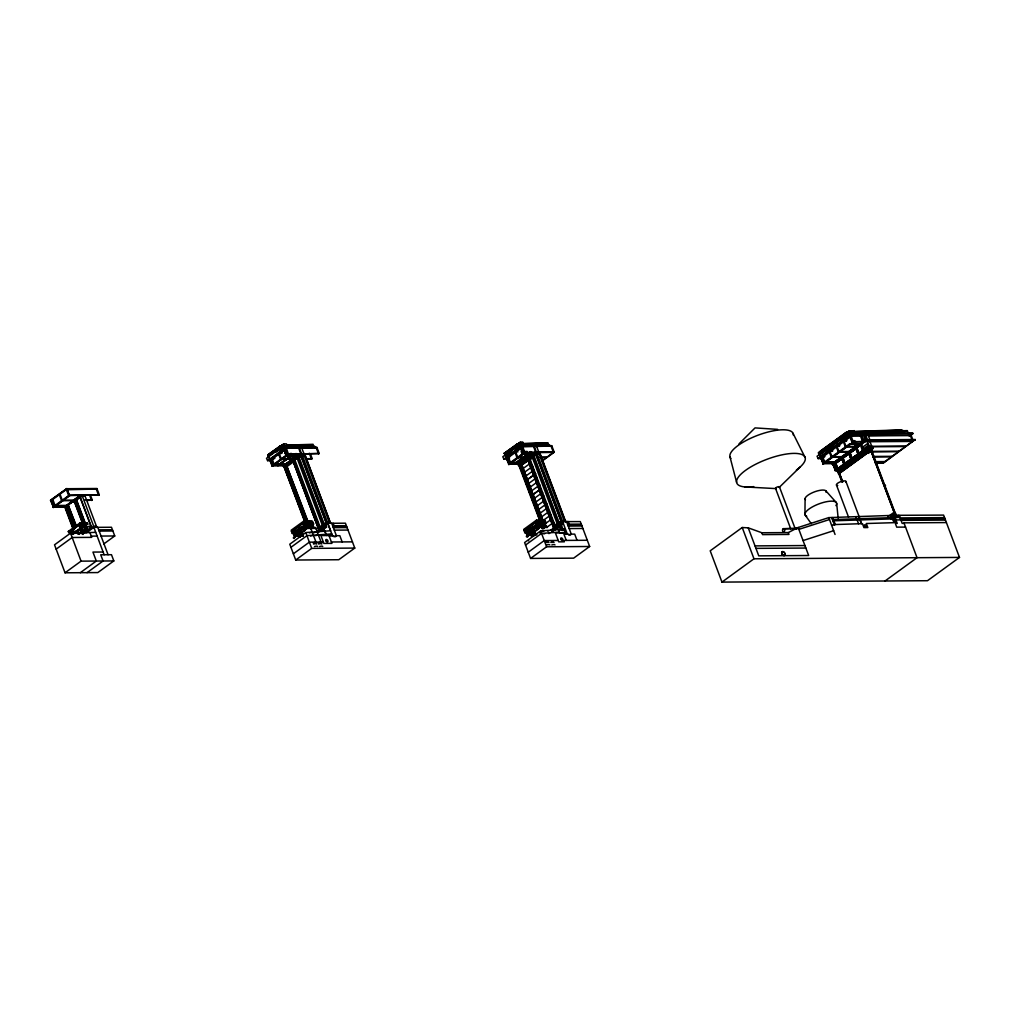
<?xml version="1.0" encoding="UTF-8"?>
<svg xmlns="http://www.w3.org/2000/svg" width="1010" height="1010" viewBox="0 0 1010 1010"><rect width="100%" height="100%" fill="white"/><g stroke="black" fill="none" stroke-linecap="round" stroke-linejoin="round"><path stroke-width="1.5" d="M804.945 514.178L805.096 498.587M89.183 529.328L90.319 528.912L89.271 526.096L78.742 533.722M268.786 457.492L267.801 454.891L280.275 445.852L282.497 445.852M281.121 448.743L280.25 445.827M295.728 533.343L296.65 532.472L295.842 533.053L299.755 532.447L298.909 530.212L296.688 530.225M297.129 534.341L297.887 532.459L296.321 534.921L297.129 534.341L296.523 532.762M306.396 525.566L307.318 524.708L306.522 525.288M307.002 527.157L308.568 524.695L307.76 525.276M559.098 525.478L561.409 525.023L563.391 530.301M819.287 455.699L818.39 452.707L845.092 433.315L847.377 433.29M867.211 447.291L835.144 470.71L867.199 447.266L869.458 447.102L837.113 470.786L840.636 470.761L837 470.496L837.479 471.784L869.496 448.49L873.019 448.465L872.539 447.165L869.017 447.19L837 470.496M539.012 527.472L539.794 526.955L537.673 521.173L523.988 530.502L536.79 521.185L545.4 521.122L546.246 523.369L545.362 523.369L544.529 521.135M533.406 535.224L535.313 534.795M528.381 535.199L528.811 534.656M738.966 443.908L755.038 427.899L777.599 429.364M800.248 466.91L779.164 487.464A2.108 0.669 -20.6 0 0 778.634 486.668A2.108 0.669 -20.6 0 0 775.895 487.742A2.108 0.669 -20.6 0 0 776.261 488.6M50.55 500.354L66.875 488.587L69.589 495.796L53.58 507.449L50.5 500.24L66.875 488.587M50.753 500.909L66.761 489.257L97.124 489.055L66.458 489.749L68.655 495.594L99.321 494.9L96.91 488.499L66.559 488.714M66.458 489.749L67.127 489.257M53.214 507.449L69.513 495.582M83.527 532.788L87.807 529.833L76.129 498.776L65.044 506.679L73.541 529.265M74.235 529.404L65.688 506.666L79.979 496.44L91.733 527.7L84.474 532.813M65.688 506.666L81.936 495.014L94.044 527.22L86.469 532.75M73.667 502.235L82.29 495.96L85.029 495.948M87.1 500.543L92.276 500.026L90.622 495.645M68.276 531.437L79.841 523.028L87.365 522.978L87.794 524.102L76.23 532.51L68.693 532.56L68.276 531.437L75.813 531.386L87.365 522.978M68.693 532.56L80.257 524.152L87.794 524.102M73.869 533.835L72.77 530.932L71.899 530.932L71.091 531.512L72.19 534.416M82.378 534.404L79.096 525.692L79.904 525.112L80.775 525.099L83.514 532.358M72.77 530.932L71.975 531.512L73.073 534.416M80.775 525.099L79.096 525.692M95.634 532.358L70.536 533.166L54.527 544.819L65.044 572.796L97.819 572.569L113.827 560.929L111.491 554.705L100.722 554.78L103.07 560.992L87.062 572.645M56.156 549.15L72.164 537.497L91.733 537.37L89.915 532.535M83.136 532.788L85.799 531.134M83.35 533.103L89.221 528.912M74.121 500.076L85.774 531.31L87.289 530.477L75.245 499.42L87.289 530.477M84.449 533.091L93.69 526.273L96.43 526.26M103.664 544.037L114.749 535.969L111.479 527.258L93.867 527.371L104.156 554.755M65.044 572.796L81.052 561.143L113.827 560.929M80.308 572.695L96.316 561.042L92.945 552.079L103.033 552.015M267.827 454.929L282.636 444.652L286.815 455.75L272.094 466.102L267.789 454.74M267.915 455.005L283.709 443.87L286.449 443.857L287.964 447.884M276.248 452.063L281.247 448.44M280.048 449.841L282.522 448.061L283.558 450.801L270.024 460.623L267.587 460.661L266.501 458.287L280.022 448.453L281.108 450.813L283.558 450.801M267.587 460.661L285.956 447.455L316.875 447.253L319.223 453.503L287.635 454.197L285.439 448.352L317.026 447.657L285.224 447.91L283.709 443.87M286.108 447.859L270.099 459.512L273.192 459.487M284.138 450.675L286.689 448.819M291.107 455.611L285.641 455.649L272.296 465.358L277.775 465.32L291.107 455.611L277.775 465.32M287.635 454.197L319.223 453.503M272.094 466.102L286.322 455.75L282.143 444.652M277.901 465.812L291.89 455.611L297.887 456.04L285.641 455.649M283.722 465.749L297.71 455.573M284.138 465.762L295.198 457.732L295.93 458.666L295.577 457.719L294.756 457.732L295.324 459.234L284.29 467.264L305.411 522.246M300.311 454.399L326.697 523.988L300.538 454.399L284.542 465.749L272.473 465.825M306.649 522.17L308.782 527.851L307.04 527.902L283.595 465.762L296.94 456.053L297.319 457.063L296.561 456.053L283.229 465.762L283.608 466.784L301.611 453.616L332.467 535.729M297.319 457.063L283.608 466.784M284.176 465.749L284.53 466.696L295.551 458.666M297.862 456.886L301.674 454.109L299.478 448.251M295.93 458.666L284.53 466.696M284.353 467.428L301.965 454.563L304.704 454.55M284.997 468.021L293.91 461.545M297.394 459.095L302.318 455.51L305.058 455.497L301.649 456.002L326.735 522.751L330.156 522.246L327.417 522.258L322.48 525.844M306.863 459.146L312.178 458.628L310.537 454.235M312.406 521.943L311.976 520.819L304.035 520.882L291.221 530.199L291.65 531.323L304.452 521.993M284.605 467.289L306.005 524.228L292.307 533.558L291.473 531.323L304.275 521.993L312.885 521.943L313.731 524.177L308.189 527.573M291.473 531.323L305.159 521.993M305.449 523.054L309.578 522.448L310.423 524.682L307.406 525.276M297.634 529.316L301.283 526.765M292.307 533.558L306.005 524.228M296.889 531.285L305.045 525.351M297.054 531.285L305.197 525.351M297.71 531.083L304.995 525.907M308.378 523.319L309.982 522.157L312.532 528.419L314.022 528.407M295.627 533.053L299.755 532.447M306.295 525.288L310.423 524.682M296.902 532.75L295.412 532.762L296.713 536.209M307.57 524.985L308.441 527.283M300.361 530.414L305.02 527.031M300.753 530.414L305.411 527.031M300.084 531.26L309.401 524.48M299.061 533.318C300.753 531.563 297.458 533.482 299.654 534.896L300.45 534.315L299.856 532.737M309.729 525.553C311.433 523.799 308.126 525.718 310.322 527.132L311.118 526.551L310.524 524.973M294.756 536.79L298.127 535.653M305.424 529.025L308.782 527.851M309.578 526.134L311.067 526.122M311.219 524.935L312.658 524.947M301.207 532.661L305.866 529.265M307.621 524.947L306.08 524.998L307.431 528.407M300.93 533.495L304.414 530.957M299.844 536.764L303.215 535.616M311.736 522.145L313.87 527.813L310.512 528.987L308.909 524.733M305.777 532.56L289.769 544.213L295.703 560.02L338.767 559.729L354.775 548.077L345.42 523.193L327.644 523.306L330.611 530.768L305.777 532.56L311.711 548.367L354.775 548.077M290.93 547.319L306.939 535.666L331.76 533.899M319.185 527.498L325.056 523.243L326.318 526.601L318.301 532.207M316.799 531.096L327.77 523.205M322.72 526.892L327.795 523.281M316.698 531.942L319.248 530.086M316.761 532.106L319.728 530.25L293.19 460.787L319.299 530.25M316.951 532.194L324.374 526.879L326.306 526.589L324.374 526.879L317.279 532.169M318.087 532.093L325.27 526.866L298.518 455.687M323.604 528.71L320.688 529.644L322.72 529.354L323.339 530.995L324.223 530.351L323.604 528.71L321.609 529.063M321.862 530.452L326.798 526.866M293.367 553.796L309.376 542.143L323.351 542.054M295.703 560.02L311.711 548.367M504.242 453.301L516.703 444.261L517.688 446.849M504.268 453.338L519.077 443.062L523.243 454.159L509.015 464.512L505.997 457.795L522.397 445.865L551.75 445.675L554.225 452.24L541.903 461.191M504.356 453.414L520.137 442.279L522.877 442.266L524.392 446.294M504.937 453.667L520.238 442.531L522.978 442.506M504.836 454.715L517.297 445.65M504.861 454.816L520.592 443.478L523.332 443.453M506.452 455.106L512.739 450.422M514.57 449.059L520.945 444.425L523.685 444.4M506.338 455.295L511.439 451.495M516.35 448.301L518.824 446.521M516.754 448.263L517.107 448.768M516.198 449.084L521.299 445.372L524.038 445.347M517.385 449.223L516.312 446.912L502.791 456.747L503.864 459.07L517.385 449.21L519.834 449.21L518.812 446.521M516.565 450.056L522.031 446.092L537.8 446.029M506.49 457.795L520.226 447.443M506.54 457.921L522.549 446.269M519.834 449.21L506.3 459.032L503.864 459.07M520.567 449.084L523.117 447.228M522.069 454.058L508.737 463.767L514.153 463.729L527.485 454.02L522.069 454.058L532.75 454.462L528.394 454.02L515.226 464.196L528.621 454.487M520.137 442.279L521.665 446.357L551.902 446.066L521.867 446.761L524.064 452.606L554.099 451.924L541.789 460.876M508.522 464.512L522.751 454.159L518.584 443.062M514.267 464.221L527.662 454.5M532.573 453.982L518.395 464.171L539.757 520.668M519.771 465.118L519.052 464.171L530.035 456.141L530.805 457.088L529.543 456.154L530.124 457.656M519.052 464.171L530.073 456.141M535.186 452.821L561.573 522.397L535.414 452.821L519.405 464.171L508.914 464.234M531.727 454.462L532.119 455.485L531.361 454.475L518.016 464.183L518.395 465.193L536.487 452.038M532.119 455.485L518.395 465.193M519.405 465.118L530.427 457.088M531.462 456.23L536.55 452.518M530.805 457.088L519.077 465.673L529.732 458.313L555.841 527.75M519.153 465.837L528.003 459.222L554.591 528.672L528.47 459.209L527.46 459.26L554.136 529.215L527.839 459.247M529.455 458.363L536.84 452.985L539.58 452.96M528.748 459.967L519.86 466.443L528.76 459.967M531.045 458.414L537.194 453.932L539.933 453.907L536.525 454.424L561.611 521.173L564.35 521.147L539.264 454.399M529.442 460.143L534.328 456.596M521.185 469.902L531.348 462.555M522.587 473.639L532.75 466.292M524.001 477.376L534.151 470.029M526.803 484.838L536.954 477.49M528.205 488.575L538.368 481.227M529.606 492.312L539.769 484.952M541.145 488.663L531.008 496.036L541.171 488.688M532.422 499.773L542.572 492.425M533.823 503.51L543.973 496.15M535.224 507.235L545.375 499.887M536.626 510.972L546.789 503.624M538.027 514.709L548.19 507.361M544.92 521.122L544.491 520.011L536.55 520.062L523.736 529.379L524.821 532.737L538.519 523.42M539.428 518.446L549.591 511.085M524.165 530.502L536.966 521.185L536.55 520.062M537.257 522.852L538.873 522.524L538.709 523.597L537.257 522.852L538.873 522.524M537.964 522.233L542.092 521.627L542.938 523.862L542.143 524.455L541.297 522.208L539.075 522.221M530.313 528.495L532.636 526.803M524.821 532.737L537.636 523.42L539.858 523.395L541.171 526.879L539.277 526.955L538.835 528.142M526.576 530.629L526.854 531.374L529.177 531.159L530.477 534.606M537.535 523.609L539.151 523.268M527.649 531.197L529 534.656L530.49 534.644L528.508 529.164M536.676 524.632L538.204 524.594M526.854 531.374L528.482 531.045L528.192 530.288M529.404 530.465L537.56 524.531M543.367 520.327L550.993 514.822M529.568 530.465L537.711 524.531M527.485 532.396L525.995 532.396L527.346 535.818M530.237 530.301L537.509 525.086M540.905 522.536L544.276 521.362M529.202 529.404L531.424 529.391L532.27 531.639L528.142 532.245L531.879 533.318L532.674 532.724L533.873 535.805L532.434 535.78L530.692 531.525M538.81 524.468L542.938 523.862M531.083 530.591L532.699 530.263L532.535 531.336L531.083 530.591L532.699 530.263M541.751 522.827L543.367 522.498L543.203 523.571L541.751 522.827L543.367 522.498M532.876 529.606L537.535 526.21M533.267 529.606L537.926 526.21M528.571 533.381L529.366 532.8L533.103 533.873L529.808 533.747M531.361 531.336L534.277 531.121L535.578 534.606L534.038 534.618L531.828 529.101L533.596 529.126L535.452 534.063L532.093 535.237M533.76 529.593L537.257 527.056M540.034 525.036L539.239 525.617L542.976 526.69L543.784 526.109L540.034 525.036L538.772 521.652M542.029 523.571L543.658 523.243M531.134 532.333L532.623 532.32M537.673 527.498L541.019 526.286L539.163 521.362L537.408 521.375L539.618 526.879M529.24 532.232L532.27 531.639M528.987 534.618L527.308 535.881L525.137 530.301M535.805 522.536L537.976 528.116L539.668 526.854M544.895 523.395L543.405 523.407M533.722 531.841L538.38 528.457M540.06 524.834L543.355 524.96L544.541 528.041L543.052 528.053L541.802 524.569M544.769 524.064L552.394 518.559M533.444 532.687L538.103 529.29M541.827 524.985L542.761 527.472L546.107 526.248M532.396 535.856L534.075 534.58M543.064 528.091L546.259 526.841L544.251 521.324M565.65 532.927L564.249 529.202L540.615 530.906L524.607 542.547L530.578 558.429L573.642 558.151L589.651 546.498L580.295 521.602L562.646 521.627L550.387 530.439M547.445 526.866L553.796 522.284M525.553 545.047L541.562 533.394L559.351 532.106M554.225 525.73L559.01 522.258M554.061 525.92L559.931 521.652L561.194 525.023L552.975 530.97M557.356 524.266L562.292 520.68L565.032 520.668L561.333 523.344M557.722 525.288L562.671 521.703M551.561 530.528L554.048 528.508M551.548 530.742L555.172 528.129M551.826 530.629L559.174 525.314L561.194 525.023M551.952 530.78L563.05 522.726M552.18 531.033L560.146 525.288L532.75 452.43M552.268 531.096L560.462 525.124L562.431 530.351M553.215 530.982L563.391 523.597M557.974 527.977L560.436 526.185M528.243 552.217L544.251 540.565L558.227 540.464M530.578 558.429L546.587 546.789L589.651 546.498M820.17 451.217L846.86 431.8L854.384 431.586M818.605 452.897L848.45 431.535L852.617 442.632L823.276 463.994L818.605 452.897L849.334 430.891L852.074 430.866L853.589 434.906L850.849 434.919L849.334 430.891M819.198 453.149L849.435 431.144L852.175 431.118M845.774 434.78L819.097 454.197M819.552 454.096L849.789 432.091L852.528 432.065M819.905 455.043L826.205 450.447M840.067 440.373L826.9 450.132L831.987 446.445M845.963 436.282L840.888 439.981L850.142 433.025L852.882 433.012M847.264 435.663L849.801 433.833L850.824 436.572L820.575 458.565L818.138 458.603L817.052 456.23L847.302 434.224L848.375 436.598L850.824 436.572M847.983 435.815L850.496 433.972L912.825 433.227L909.151 435.992M848.375 436.572L818.138 458.591L852.629 433.631L820.789 457.404L823.882 457.378M849.675 443.832L861.568 444.223L864.08 450.927L862.616 450.927L859.901 443.769L849.675 443.832L822.986 463.249L833.225 463.186L835.927 470.344M865.292 434.022L867.502 439.868L865.57 441.269L852.415 441.837L866.302 441.749M822.784 463.994L852.617 442.632M895.403 517.385L894.62 515.315L828.768 517.612L798.153 527.51L788.28 532.573L761.856 532.75L748.233 527.851L742.224 527.51L710.207 550.816L721.961 582.101L927.483 580.712L959.5 557.419L943.592 515.1L894.62 515.315L890.921 518.004M865.254 439.88L863.335 441.282L861.139 435.436L863.058 434.035L865.254 439.88L915.199 439.539L883.295 463.161L875.481 463.211M833.035 463.653L833.78 464.625L858.677 446.508L858.311 445.536L832.657 463.653L835.144 470.256L837.404 470.344M833.01 463.666L857.944 445.536L858.677 446.508M833.401 463.653L860.091 444.236M859.207 444.248L859.573 445.208L858.841 444.248L832.164 463.666L832.53 464.638L866.757 439.868M832.53 464.638L859.573 445.208M833.401 464.625L858.311 446.508M861.075 444.539L864.901 441.761M857.566 445.536L858.121 447.001L833.212 465.13L856.72 448.301L858.639 453.427M861.833 447.733L868.007 443.251M862.502 449.475L868.663 444.993M835.144 470.256L859.194 453.351L856.695 447.683L858.828 453.351M835.182 470.572L837.442 470.395L869.244 446.496L871.781 446.47M837.29 470.041L869.307 446.736M838.956 470.483L841.406 468.678M850.041 462.416L852.49 460.61M861.113 454.349L863.575 452.543M868.512 448.97L870.961 447.165M839.992 474.018L838.616 474.018L837.77 471.784L869.787 448.478L870.633 450.725L872.009 450.712L871.163 448.478M849.877 463.287L852.339 461.494M860.962 455.22L863.424 453.427M868.347 449.841L872.047 447.152L869.294 439.855M868.84 449.854L872.539 447.165M868.701 450.271L872.653 447.468L869.13 447.493M890.959 516.628L894.734 513.938L870.683 449.98L838.59 473.273L841.949 481.997M842.34 481.997L838.982 473.273L873.019 448.465M839.449 473.273L842.731 481.997L839.373 473.273L871.466 449.968L895.517 513.926L891.742 516.615M838.616 474.018L870.633 450.725M868.31 453.402L872.009 450.712M868.726 435.865L910.401 435.588L913.002 433.694M875.367 462.896L883.182 462.845L915.199 439.539M721.961 582.101L753.978 558.795L959.5 557.419M795.691 529.303L798.153 527.51L808.669 555.513L758.762 555.853L748.233 527.851M887.676 516.931L893.837 512.449L895.201 512.436L896.236 515.176L892.537 517.865M891.35 516.628L895.125 513.938L871.075 449.968M891.173 517.877L894.86 515.188L896.236 515.176M890.732 518.622L894.431 515.933M891.161 518.622L894.229 515.933M892.6 518.269L895.062 516.476L898.584 516.451L898.142 515.289M885.025 581.002L917.042 557.697L903.95 522.852L946.408 522.574M533.545 535.199L532.737 535.805M539.226 527.308L540.855 526.955M528.558 534.745L527.725 535.868M528.735 535.073L527.371 531.55M544.377 527.334L545.943 526.917M528.722 534.934L530.225 534.808M544.605 527.005L543.405 527.738L543.923 528.104M539.542 527.674L537.661 527.46M798.847 529.379L829.488 519.531M803.064 540.577L833.679 530.679M528.684 535.805L527.965 533.507M899.809 517.044L894.986 517.423L899.948 517.423M559.729 532.851L558.416 529.619L559.628 532.851L565.423 532.32M286.689 445.132L313.037 444.286L314.009 446.862L287.395 447.039M285.855 445.359L312.33 444.804L285.969 445.65M286.676 445.751L294.453 445.574M851.001 431.535L901.375 429.894L901.728 430.853M853.829 431.788L902.624 430.209L903.369 432.192M851.948 432.419L907.308 430.613L908.558 433.947M852.49 432.709L906.424 431.27L852.591 433.012M523.117 443.541L547.938 442.746L548.885 445.284L523.837 445.448M522.296 443.769L547.218 443.264L522.41 444.059M866.479 432.772L872.779 432.57M897.966 431.75L903.874 431.661M530.856 443.908L543.292 443.579M832.455 519.582L892.133 517.65M832.922 520.832L892.562 518.887M834.323 524.569L862.464 523.647L863.903 527.586L867.83 527.561L866.264 523.521L894.014 522.675L891.388 515.655M539.087 527.662L541.019 526.286L539.277 526.336M783.52 528.659L798.43 528.369M783.646 528.76L797.786 528.482M854.018 430.588L854.952 433.075M912.851 433.303L851.998 433.681L852.705 435.55M862.616 435.424L850.887 435.499L853.084 441.345M866.327 435.398L911.07 435.095L913.28 440.941L868.524 441.244M850.218 435.992L862.553 435.903M915.312 439.855L870.001 440.171L867.691 433.997M846.936 440.6L843.842 440.625L846.039 446.47L856.846 446.407M846.254 441.092L843.173 441.117L845.37 446.963L857.717 446.887M852.427 441.054L855.52 441.029M869.383 441.724L912.598 441.433L910.401 435.588M286.55 446.534L314.729 446.344L315.423 448.213M517.827 444.854L515.643 444.968M522.978 444.943L549.604 444.766M280.793 447.241L268.407 456.305M285.603 447.72L302.823 447.607M839.891 445.726L836.798 445.751L838.994 451.596L849.801 451.533M839.209 446.218L836.128 446.243L838.325 452.089L849.132 452.013M870.734 446.306L906.235 446.066M871.605 446.786L905.553 446.559M856.72 448.301L858.273 453.427M282.156 452.96L279.063 452.985L281.26 458.83L295.173 458.742M521.678 451.356L524.771 451.331M281.487 453.452L278.394 453.477L280.591 459.323L293.632 459.234L291.435 453.389M284.567 453.44L287.661 453.414M517.915 451.861L514.822 451.887L517.019 457.732L529.379 457.656M521.009 451.849L524.102 451.823M539.618 452.328L554.225 452.24M524.064 452.606L553.429 452.417L551.233 446.559M832.846 450.851L829.753 450.877L831.95 456.722L842.757 456.659M832.164 451.344L829.084 451.369L831.281 457.214L842.087 457.151M871.403 451.382L899.19 451.192M870.734 451.874L898.509 451.685M296.46 456.469L297.445 456.469M531.336 454.891L532.32 454.891M274.935 458.224L271.841 458.237L274.038 464.095L287.951 463.994M274.265 458.717L271.172 458.729L273.369 464.587L286.411 464.499M306.005 458.666L312.178 458.628M540.88 457.088L547.054 457.05M505.997 457.795L509.621 457.896M540.198 457.58L546.385 457.543M824.943 456.608L821.862 456.621L824.059 462.479L834.866 462.403M873.625 456.444L892.146 456.318M872.943 456.937L891.464 456.81M521.968 462.416L510.479 462.504L508.283 456.646M522.157 462.908L509.798 462.997L507.601 457.139M515.049 463.729L519.228 463.691L540.602 520.503M836.469 461.898L824.728 461.987L822.531 456.129M875.657 461.633L884.924 461.583M874.988 462.125L884.242 462.062M823.163 463.729L834.879 463.64M837.227 469.789L839.764 469.776M837.77 471.784L839.146 471.771M99.321 494.9L69.337 495.102L53.328 506.755L65.284 506.666L73.768 529.265M69.589 495.796L66.508 488.587M75.775 500.139L62.292 500.228L60.095 494.382L59.413 494.875L61.61 500.72L75.106 500.632M84.777 500.076L92.276 500.026M74.109 500.253L86.153 531.31M68.554 505.391L55.07 505.48L52.873 499.634L52.192 500.127L54.388 505.972L67.885 505.884M53.505 507.222L64.829 507.146L80.661 495.026L64.653 506.679L73.149 529.265M894.734 513.938L870.607 449.98M891.767 516.148L894.317 516.148M900.125 517.903L944.539 517.6M892.524 518.698L895.504 518.698M306.56 523.041L308.782 523.028L309.628 525.263M330.459 523.041L304.603 453.604M565.347 521.463L568.441 521.652M900.592 519.14L945.006 518.85M892.853 519.569L895.782 519.544M900.882 519.91L894.481 519.948L895.782 523.407M901.059 520.39L945.474 520.087M332.656 525.768L346.354 525.68M567.532 524.19L581.23 524.102M304.439 526.197L305.967 526.147M539.921 524.468L543.292 524.556M333.01 526.715L346.708 526.627M567.885 525.137L581.583 525.048M904.139 523.357L902.183 523.369L899.153 515.403M333.363 527.662L347.074 527.573M568.239 526.084L581.949 525.995M312.128 527.864L313.895 527.851M546.12 526.286L544.365 526.298L542.496 521.337M98.715 529.833L112.413 529.745M307.381 528.445L308.934 528.432M831.571 525.086L834.512 525.061L831.697 517.6M321.849 528.634L323.213 528.634M556.725 527.056L558.088 527.056M542.749 527.435L544.516 527.46M99.182 531.083L112.88 530.995M537.964 528.078L539.504 528.041M334.297 530.149L348.008 530.061M569.185 528.571L582.884 528.482M295.892 530.805L298.101 530.793L298.947 533.027M905.541 527.094L896.716 527.144L895.314 523.42L897.271 523.407L894.229 515.643L895.176 518.42L892.625 518.446L891.577 515.655M528.407 529.997L530.616 529.972L531.462 532.22M302.041 532.687L300.5 532.724L301.801 536.171M295.299 533.924L293.771 533.962L295.109 537.37M300.387 533.886L298.859 533.924L300.197 537.345L298.771 533.924M91.266 536.121L97.036 536.083M101.05 536.058L114.749 535.969M530.364 534.088L527.005 535.262L528.76 535.25M332.366 535.502L320.915 535.565L323.869 543.43L331.911 543.38L329.033 535.742L333.578 535.717L333.919 536.689L335.661 536.676L335.282 535.704L339.827 535.704L342.163 541.928M532.081 535.199L533.848 535.224M835.055 534.467L828.768 517.612M331.394 541.991L352.44 541.852M587.315 540.274L563.82 540.426L564.35 541.815L558.745 541.852L555.412 532.99L565.89 532.927L566.345 534.151M755.013 545.892L804.932 545.552M755.96 548.38L805.866 548.051M745.001 486.946L775.983 488.6M539.605 523.887L543.355 524.96M528.937 531.651L532.674 532.724M308.959 524.695L311.118 526.551M308.151 525.276L310.322 527.132M300.45 534.315L298.278 532.459L297.483 533.04L299.654 534.896M825.991 490.974L836.331 502.576M805.159 515.075L811.283 523.698M793.039 433.353L805.121 457.517M909.454 433.303L910.149 435.171M864.547 434.022L869.496 447.19M893.837 512.449L894.86 515.188M869.017 447.19L869.496 448.49M862.489 437.368L864.156 441.761M860.457 435.916L862.654 441.774L832.53 463.666L832.897 464.625M854.094 440.562L856.291 446.407M853.412 441.042L855.609 446.9M847.958 431.535L852.137 442.645M845.067 433.29L846.09 435.979M845.9 481.391L859.598 517.865M859.636 518.698L861.48 523.736L858.803 516.716M855.937 516.804L858.55 523.773M833.591 465.13L835.522 470.256M836.469 485.027L848.539 517.12M819.097 452.897L823.276 463.994M832.669 517.562L835.295 524.531M779.455 486.896L795.223 528.823M775.541 488.423L790.754 528.899M788.28 532.573L788.974 534.442L762.55 534.618L761.856 532.75M742.224 527.51L753.978 558.795M577.038 540.337L574.703 534.126L570.158 534.126L570.536 535.098L568.794 535.111L568.453 534.138L563.908 534.164L566.282 540.426M566.597 521.703L571.269 534.138M539.504 452.013L565.726 521.703M539.226 452.026L565.423 521.703M536.739 446.66L538.936 452.505M534.353 446.673L567.342 534.138M533.608 446.685L535.805 452.53M561.068 529.72L559.351 525.806L561.194 530.351M531.222 451.962L559.149 526.273L558.164 526.273L530.086 451.571M530.136 459.651L526.993 451.319L529.202 457.164L517.701 457.24L515.504 451.394M527.119 453.275L528.773 457.656M533.293 469.701L536.02 476.96M548.569 510.34L550.21 514.683M526.311 451.811L528.533 457.656M526.008 451.319L528.381 457.644M525.326 451.811L527.712 458.136M522.397 445.865L524.745 452.114M516.691 444.236L517.663 446.837M543.115 520.516L521.375 463.678L542.749 520.529M543.456 523.369L544.769 526.854M541.953 520.024L542.37 521.147M541.789 520.024L542.218 521.147M543.733 525.705L544.592 528.003M541.979 521.349L520.238 464.512L541.612 521.349M542.193 522.498L542.484 523.256M542.547 525.541L542.976 526.69M539.252 520.049L539.668 521.16M539.087 520.049L539.517 521.16M538.431 522.852L538.709 523.597M537.699 522.536L537.976 523.281M538.04 523.786L539.454 528.066M540.615 530.906L546.587 546.789M536.79 521.185L537.636 523.42M504.849 453.414L505.644 455.548M506.389 457.517L509.015 464.512M504.23 453.149L505.454 456.343M532.788 531.134L534.088 534.618M532.257 530.591L533.835 535.186M531.525 530.275L531.803 531.02M531.879 533.318L532.308 534.454M528.091 529.417L529.366 532.8M527.75 530.616L528.028 531.361M526.74 529.139L528.596 534.101M524.872 530.502L525.705 532.737M316.357 448.137L318.554 453.995M309.312 453.263L311.509 459.121M333.186 523.268L334.121 525.768M331.722 523.281L336.393 535.729M304.351 453.604L330.548 523.281M301.864 448.238L304.06 454.083M304.389 455.977L329.475 522.738M298.733 448.263L300.93 454.109M296.347 453.541L324.273 527.851L323.288 527.851L295.362 453.553M294.87 459.891L320.978 529.328M292.66 454.361L294.327 458.742M291.89 455.611L278.558 465.32L284.365 465.282L305.727 522.094M290.451 453.402L292.66 459.247M285.956 447.455L288.305 453.705M315.701 527.763L321.799 543.986A3.51 1.124 -20.6 0 0 318.605 544.037M312.014 521.943L312.848 524.19M309.275 520.844L309.855 521.955M310.613 527.801L316.711 544.024A3.51 1.124 -20.6 0 0 313.517 544.074M308.239 522.107L286.499 465.256L307.873 522.107M306.573 520.857L307.154 521.981M306.548 521.476L285.363 466.09L306.182 521.476M306.257 522.46L307.091 524.708M307.204 524.985L307.798 526.576M304.035 520.882L305.121 524.24M303.29 523.357L305.727 529.644M301.99 532.724L303.29 536.171L301.068 529.909L299.314 529.922L301.46 535.628M299.175 530.149L299.591 531.26M268.407 455.005L269.418 457.694M269.948 459.108L272.586 466.102M296.511 531.361L298.202 536.196M295.577 530.237L296.422 532.472M294.213 529.947L296.372 535.666L294.768 536.828L292.622 531.121M292.357 531.31L293.19 533.558M96.442 489.547L98.639 495.392M89.953 496.137L91.594 500.518M97.781 527.346L108.07 554.73M84.676 495.001L96.783 527.207M79.739 496.44L91.493 527.7M75.901 498.776L87.567 529.833M73.73 500.076L85.408 531.134M79.841 523.028L80.257 524.152M79.904 525.112L83.249 534.404M76.356 525.856L68.023 504.684L76.507 527.27M77.947 530.086L79.537 534.328M77.568 530.098L79.171 534.328M75.22 526.677L66.887 505.505L75.371 528.091M76.811 530.919L77.871 533.747M76.432 530.919L77.492 533.747M75.813 531.386L76.23 532.51M65.928 506.666L66.281 507.613M71.899 530.932L72.985 533.835M70.536 533.166L81.052 561.143M50.866 500.228L53.58 507.449M729.965 456.81L736.618 482.363M836.671 503.434L838.161 518.168M753.75 486.618A36.474 11.628 -20.6 0 1 742.464 472.781A36.474 11.628 -20.6 0 1 792.193 453.44A36.474 11.628 -20.6 0 1 796.385 470.041M730.924 458.477A33.658 10.731 -20.6 0 1 757.816 435.272A33.658 10.731 -20.6 0 1 793.317 435.032M806.712 516.224A16.829 5.366 -20.6 0 1 819.489 503.687A16.829 5.366 -20.6 0 1 835.927 505.631M805.45 499.622A11.224 3.573 -20.6 0 1 815.158 491.617A11.224 3.573 -20.6 0 1 826.104 492.388M837.744 485.532A5.05 1.616 -20.6 0 1 837.378 483.449A5.05 1.616 -20.6 0 1 843.363 480.962A5.05 1.616 -20.6 0 1 845.723 482.212M884.167 484.888A5.05 1.616 -20.6 0 1 885.139 486.378M537.774 528.748A2.525 0.808 -20.6 0 1 537.812 527.637A2.525 0.808 -20.6 0 1 540.855 526.45A2.525 0.808 -20.6 0 1 541.815 527.182M538.885 528.647A2.525 0.808 -20.6 0 1 538.418 528.735M537.787 529.139A2.803 0.896 -20.6 0 1 537.749 527.864A2.803 0.896 -20.6 0 1 541.335 526.551A2.803 0.896 -20.6 0 1 541.89 527.649M546.814 542.458A2.803 0.896 -20.6 0 1 547.925 542.458M527.75 536.499A2.525 0.808 -20.6 0 1 526.93 535.565A2.525 0.808 -20.6 0 1 530.313 534.214A2.525 0.808 -20.6 0 1 530.805 535.275M527.712 536.878A2.803 0.896 -20.6 0 1 526.917 535.755A2.803 0.896 -20.6 0 1 530.856 534.315A2.803 0.896 -20.6 0 1 530.717 535.78M546.688 544.996A3.51 1.124 -20.6 0 1 549.894 544.983M545.753 542.509A3.51 1.124 -20.6 0 1 548.96 542.496M543.809 528.647A2.525 0.808 -20.6 0 1 542.484 527.977A2.525 0.808 -20.6 0 1 545.589 526.475A2.525 0.808 -20.6 0 1 546.915 527.144M542.155 528.735A2.803 0.896 -20.6 0 1 545.602 526.639A2.803 0.896 -20.6 0 1 546.877 527.7M551.902 542.433A2.803 0.896 -20.6 0 1 553.013 542.42M531.765 535.83A2.525 0.808 -20.6 0 1 534.669 534.29A2.525 0.808 -20.6 0 1 536.335 534.757M531.74 535.957A2.803 0.896 -20.6 0 1 534.833 534.429A2.803 0.896 -20.6 0 1 536.752 534.795M551.776 544.971A3.51 1.124 -20.6 0 1 554.982 544.945M550.841 542.484A3.51 1.124 -20.6 0 1 554.048 542.458M547.609 531.033A2.803 0.795 -22.6 0 1 548.708 530.957M548.544 533.52A2.803 0.795 -22.6 0 1 549.642 533.444M528.47 540.868A2.803 0.795 -22.6 0 1 528.735 540.615M539.491 532.788A2.803 0.795 -22.6 0 1 539.858 532.535M541.398 531.765A2.803 0.795 -22.6 0 1 543.746 531.31M543.569 533.873A2.803 0.795 -22.6 0 1 544.68 533.798M551.447 541.208A2.803 0.896 -20.6 0 1 552.546 541.196M546.36 541.246A2.803 0.896 -20.6 0 1 547.458 541.234M304.793 530.667A3.51 1.124 -20.6 0 1 304.944 529.038A3.51 1.124 -20.6 0 1 309.325 527.447A3.51 1.124 -20.6 0 1 310.196 528.697M294.44 538.444A3.51 1.124 -20.6 0 1 294.112 536.916A3.51 1.124 -20.6 0 1 298.644 535.212A3.51 1.124 -20.6 0 1 299.402 536.575M314.451 546.562A3.51 1.124 -20.6 0 1 317.658 546.536M310.512 528.697A3.51 1.124 -20.6 0 1 314.741 527.409A3.51 1.124 -20.6 0 1 315.17 528.773M299.478 536.689A3.51 1.124 -20.6 0 1 303.404 535.212M319.539 546.524A3.51 1.124 -20.6 0 1 322.745 546.511M313.908 532.75A3.51 0.997 -22.6 0 1 317.342 532.788M315.562 535.666A3.51 0.997 -22.6 0 1 318.592 535.452M309.426 532.914A3.51 0.997 -22.6 0 1 312.481 532.8M310.588 536.032A3.51 0.997 -22.6 0 1 313.618 535.818M318.137 542.799A3.51 1.124 -20.6 0 1 321.344 542.774M313.05 542.824A3.51 1.124 -20.6 0 1 316.256 542.812M535.54 473.728L525.402 481.101L535.553 473.753M855.924 448.503L858.058 454.184L855.924 448.503M850.016 452.808L852.15 458.477L850.016 452.808M848.88 453.629L851.013 459.31L848.88 453.629M294.099 460.005L320.397 529.96L294.099 460.005M528.975 458.426L555.273 528.381L528.975 458.426M292.963 460.825L319.248 530.793L292.963 460.825M842.971 457.934L845.105 463.603L842.971 457.934M841.835 458.755L843.969 464.436L841.835 458.755M835.75 463.186L837.883 468.867L835.75 463.186M834.614 464.019L836.747 469.688L834.614 464.019M324.866 531.184L326.457 535.414L324.866 531.184M569.009 524.177L568.062 521.678L568.996 524.19M540.262 520.668L519.595 465.686L540.249 520.668M781.74 553.24A2.247 1.389 54 0 0 784.656 555.424A2.247 1.389 54 0 0 783.836 552.015A2.247 1.389 54 0 0 781.74 553.24A2.108 1.3 54 0 0 784.581 555.311A2.108 1.3 54 0 0 783.811 552.116A2.108 1.3 54 0 0 781.841 553.265M782.674 529.391A1.54 1.111 88.9 0 0 783.634 531.74A1.54 1.111 88.9 0 0 784.606 529.442A1.54 1.111 88.9 0 0 782.674 529.391M864.244 525.869A1.427 0.884 54 0 0 866.1 527.258A1.427 0.884 54 0 0 865.57 525.099A1.427 0.884 54 0 0 864.244 525.869M560.714 538.974A1.427 0.884 54 0 0 562.57 540.363A1.427 0.884 54 0 0 562.04 538.191A1.427 0.884 54 0 0 560.714 538.974M325.826 540.552A1.427 0.884 54 0 0 327.695 541.941A1.427 0.884 54 0 0 327.164 539.769A1.427 0.884 54 0 0 325.826 540.552"/></g></svg>
